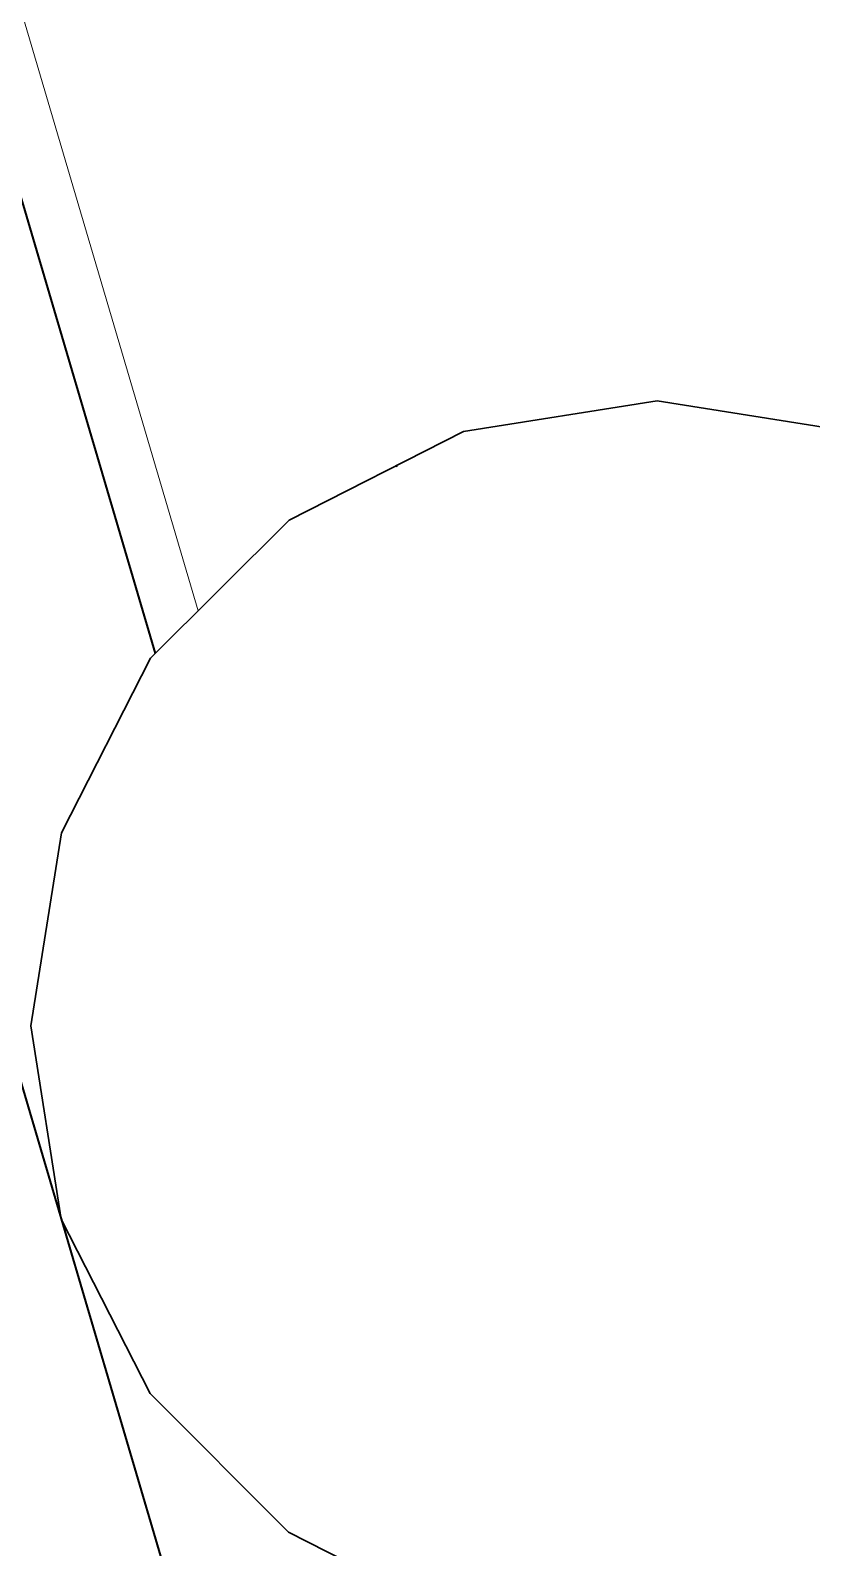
# Model space of a CAD drawing. Header units: millimetres. Extents: x 62878 to 70819, y -67946 to -61850.
# Drawn here: x 64367 to 64429.4, y -66236.1 to -66114.8 of the extents above; entities that cross this region are included whole.
import ezdxf

# ---------------------------------------------------------------- set-up
doc = ezdxf.new("R2010")
doc.units = ezdxf.units.MM
for name, color, linetype, lineweight in [('BAP', 41, 'Continuous', 30), ('DUVAR-GAZBETON', 84, 'Continuous', 35), ('GOR-2', 152, 'Continuous', 20)]:
    doc.layers.add(name, color=color, linetype=linetype, lineweight=lineweight)

msp = doc.modelspace()

# ---------------------------------------------------------------- linework, layer by layer
at = {"layer": 'BAP'}
msp.add_lwpolyline([(64464.55, -66179.02), (64457.46, -66165.07), (64446.4, -66154.01), (64432.47, -66146.9), (64417.02, -66144.44), (64401.57, -66146.88), (64387.63, -66153.97), (64376.56, -66165.02), (64369.45, -66178.96), (64366.99, -66194.41), (64369.43, -66209.86), (64376.52, -66223.8), (64387.57, -66234.87), (64401.51, -66241.98), (64416.96, -66244.44), (64432.41, -66242), (64446.35, -66234.91), (64457.42, -66223.85), (64464.53, -66209.92), (64466.99, -66194.47)], close=True, dxfattribs=at)
at = {"layer": 'DUVAR-GAZBETON', "ltscale": 5}
for p, q in [((64161.73, -65434.76), (64376.94, -66164.64)), ((64145.51, -65450.48), (64605.2, -67009.47))]:
    msp.add_line(p, q, dxfattribs=at)
at = {"layer": 'DUVAR-GAZBETON', "ltscale": 0.5}
msp.add_line((64396.19, -66149.61), (64396.22, -66149.71), dxfattribs=at)
at = {"layer": 'GOR-2'}
msp.add_line((64166.66, -65436.47), (64380.37, -66161.22), dxfattribs=at)

doc.saveas('drawing.dxf')
